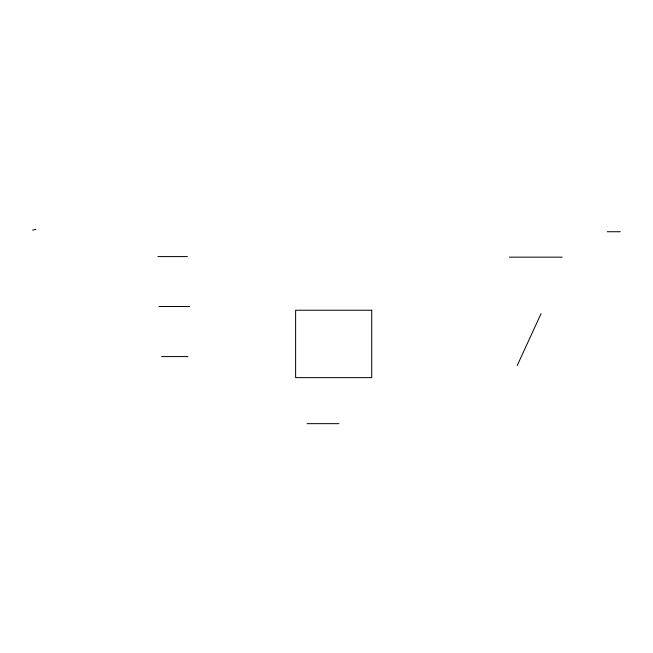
<?xml version="1.0" encoding="UTF-8"?>
<svg xmlns="http://www.w3.org/2000/svg" width="653" height="653" viewBox="0 0 653 653"><rect width="100%" height="100%" fill="white"/><g stroke="black" fill="none" stroke-linecap="round" stroke-linejoin="round"><path stroke-width="0.98" d="M517.2 365.541L541.051 313.669M32.65 230.101L35.923 229.342M607.233 231.733L620.35 231.733M157.928 256.588L187.387 256.588M509.389 257.16L562.151 257.16M158.997 306.526L189.558 306.526M161.65 356.579L187.901 356.579M307.09 423.658L338.948 423.658M371.737 310.232L295.621 310.232L295.621 377.63L371.737 377.63L371.737 310.232"/></g></svg>
